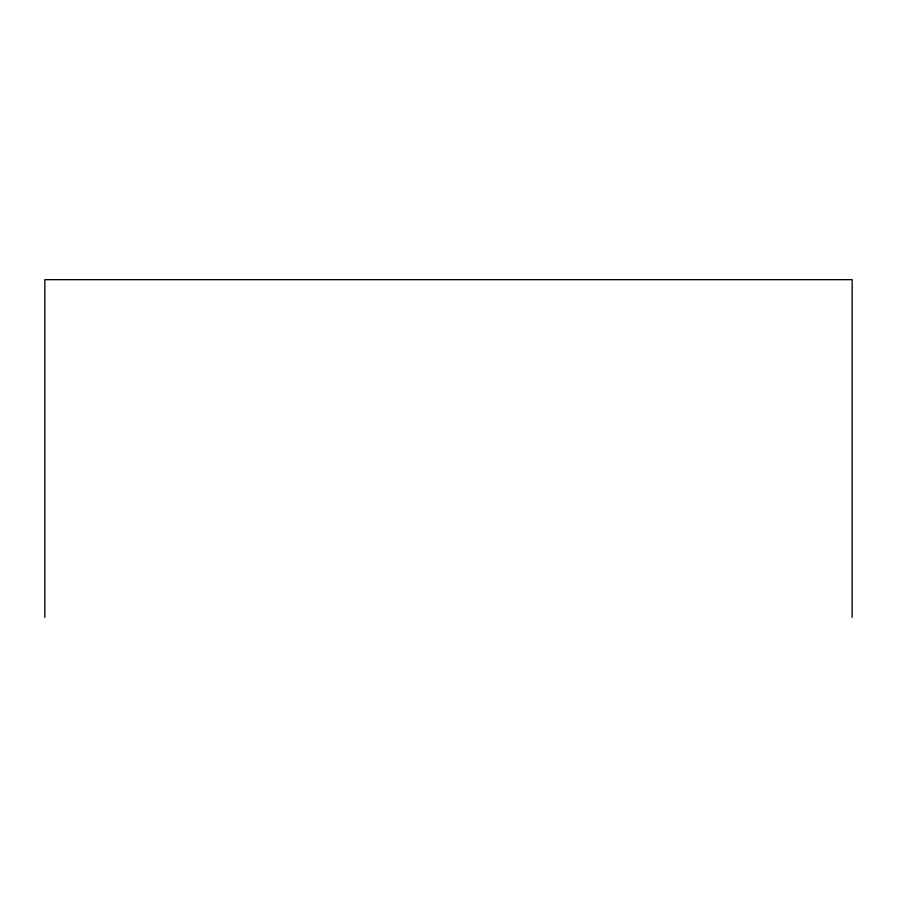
<?xml version="1.0" encoding="UTF-8"?>
<svg xmlns="http://www.w3.org/2000/svg" width="897" height="897" viewBox="0 0 897 897"><rect width="100%" height="100%" fill="white"/><g stroke="black" fill="none" stroke-linecap="round" stroke-linejoin="round"><path stroke-width="1.35" d="M852.15 617.338L852.15 279.662L44.85 279.662L44.85 617.338"/></g></svg>
